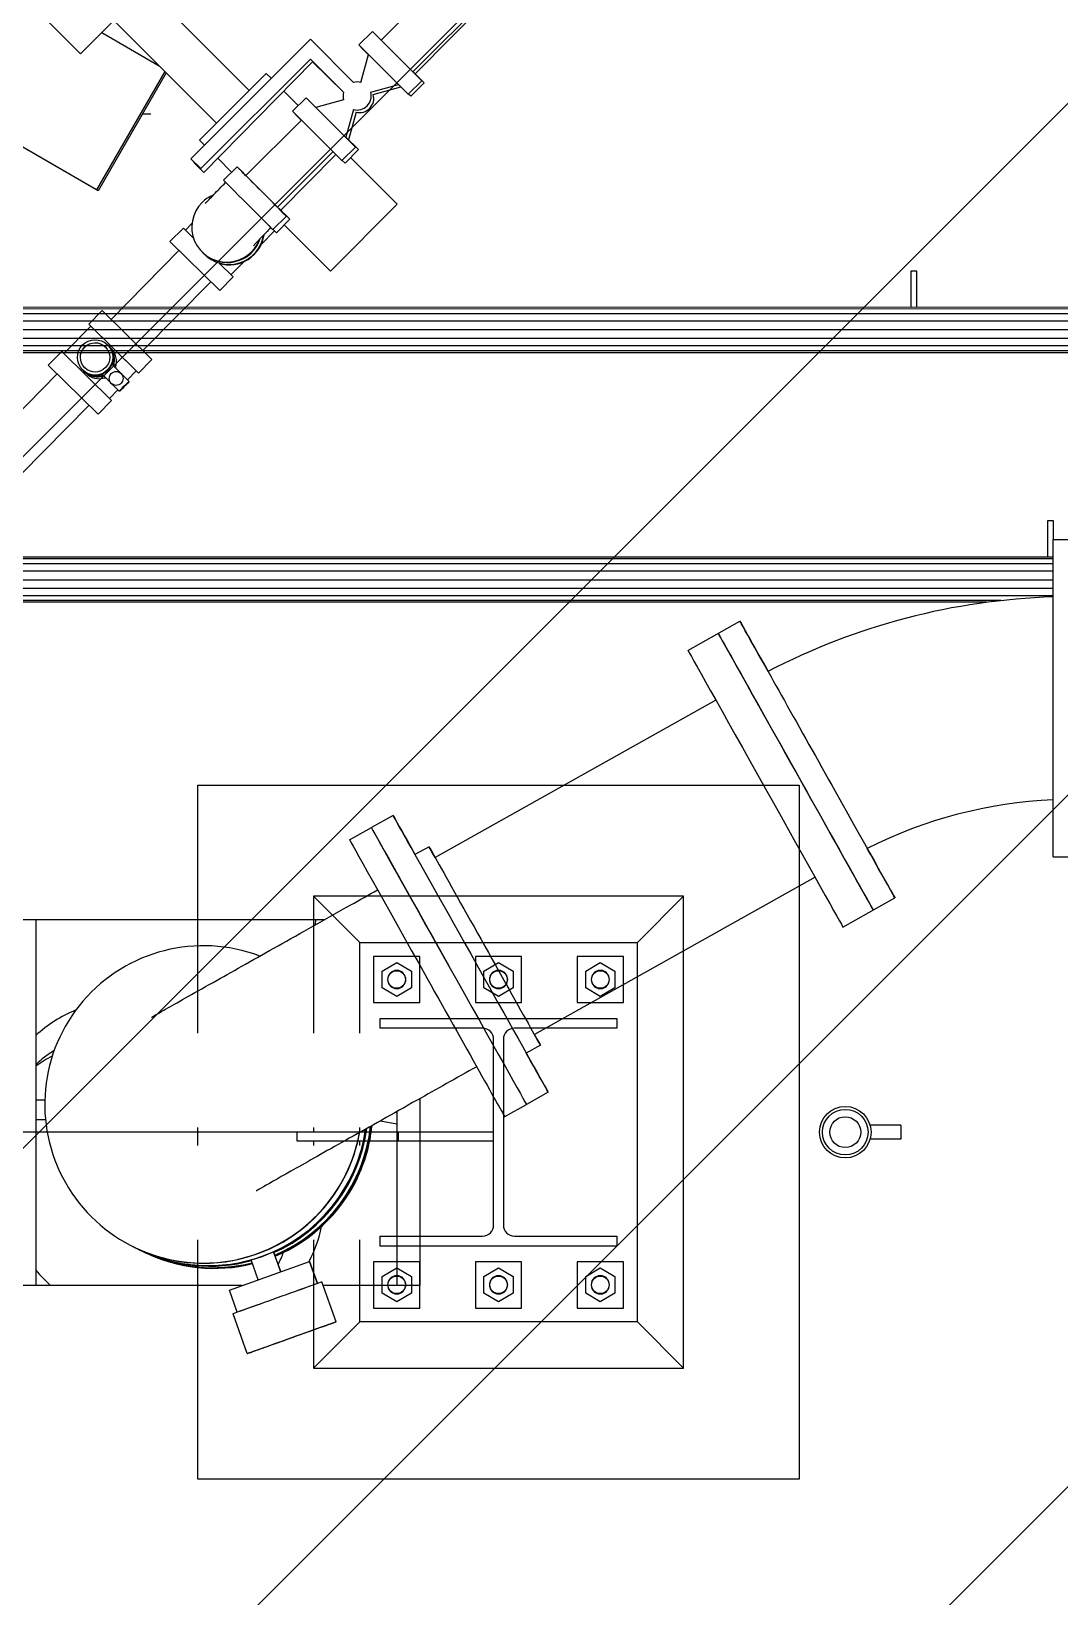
# Model space of a CAD drawing. Header units: metres. Extents: x 0 to 63075, y 0 to 44550.
# Drawn here: x 50982.5 to 51149.4, y 37171.9 to 37426 of the extents above; entities that cross this region are included whole.
import ezdxf

# ---------------------------------------------------------------- set-up
doc = ezdxf.new("R2010")
doc.units = ezdxf.units.M
doc.header["$LTSCALE"] = 75
for name, color, linetype in [('AI-Hatch mob', 7, 'Continuous'), ('GSB', 7, 'Continuous'), ('ML6', 1, 'Continuous'), ('SL1', 8, 'Continuous')]:
    doc.layers.add(name, color=color, linetype=linetype)

# ---------------------------------------------------------------- blocks, each defined once
blk = doc.blocks.new('A$C6bae614f')
at = {"layer": 'SL1'}
for p, q in [((353825.4, 24127.7), (353717.9, 24020.3)), ((354124.8, 24116.6), (354043, 24034.9)), ((353789.3, 24091.7), (353900.3, 23980.7)), ((354158.9, 24082.5), (354077.1, 24000.8)), ((354160.6, 24080.8), (354079.7, 23998.5)), ((353717.9, 24020.3), (353669.4, 24068.8)), ((353754, 24056.3), (353865, 23945.3)), ((353740.9, 24043.2), (353802.9, 24007.4)), ((354018.8, 24029.9), (354033.4, 24044.5)), ((354086.8, 23991.1), (354033.4, 24044.5)), ((353837.3, 23906.8), (353966.4, 24035.9)), ((353966.4, 24035.9), (354012.9, 23989.4)), ((354072.2, 23976.6), (354018.8, 24029.9)), ((354021.1, 24027.2), (354021.3, 24027.4)), ((354029.3, 24019.2), (354021.1, 24027.2)), ((353847.9, 23896.2), (353966.4, 24014.6)), ((353851.3, 23892.1), (353968.8, 24011.5)), ((353966.4, 24014.6), (354002.3, 23978.8)), ((353968.8, 24011.5), (354002.2, 23978.7)), ((354021, 23989.4), (354029.3, 24019.4)), ((353809.1, 24001.2), (353735.2, 23873.3)), ((353810.6, 23999.7), (353737, 23872.2)), ((353918.7, 23999), (353846.6, 23926.9)), ((353924.2, 23993.6), (353918.7, 23999)), ((354072.2, 23976.6), (354086.8, 23991.1)), ((354074.9, 23974.3), (354089.4, 23989)), ((354089.4, 23989), (354077.3, 24000.9)), ((353953.3, 23964.4), (353937.8, 23980)), ((353961.7, 23972.8), (353947.1, 23958.2)), ((353961.7, 23972.8), (354015.1, 23919.5)), ((354002.2, 23970.6), (353972.2, 23962.3)), ((354031.6, 23978.8), (354061.7, 23987.1)), ((354034.4, 23976.2), (354064.1, 23984.6)), ((354074.9, 23974.3), (354072.4, 23976.8)), ((353735.2, 23873.3), (353570.6, 23968.3)), ((353793.9, 23954.9), (353784.7, 23954.9)), ((353947.1, 23958.2), (354000.5, 23904.9)), ((353950.2, 23955.1), (353950, 23955)), ((353950, 23955), (353956.6, 23948.5)), ((354012.9, 23960), (354004.6, 23930)), ((354015.7, 23957.2), (354007.7, 23927.2)), ((353737, 23872.2), (353611.8, 23944.5)), ((353956.7, 23948.6), (353896.7, 23888.6)), ((353852, 23921.5), (353846.6, 23926.9)), ((354004.6, 23930.2), (354018.3, 23916.7)), ((353847.9, 23896.2), (353837.3, 23906.8)), ((353840.6, 23902.7), (353841.1, 23903.1)), ((353881.2, 23892.3), (353866.2, 23907.3)), ((353990.9, 23914.5), (353930.8, 23854.5)), ((353993.9, 23911.4), (353934.6, 23851.1)), ((354015.1, 23919.5), (354000.5, 23904.9)), ((354000.7, 23905.1), (354003.8, 23902)), ((354018.3, 23916.7), (354003.8, 23902)), ((354060.2, 23857.6), (354009.7, 23908.1)), ((353851.3, 23892.1), (353840.6, 23902.7)), ((353872.5, 23883.6), (353887.1, 23898.2)), ((353944.2, 23841.5), (353931, 23854.6)), ((354060.2, 23857.6), (353988, 23785.5)), ((353838.6, 23837.2), (353831.3, 23829.8)), ((353925.9, 23830.3), (353940.4, 23844.8)), ((353929.8, 23826.8), (353944.2, 23841.5)), ((353988, 23785.5), (353938.2, 23835.4)), ((353829.1, 23832), (353814.6, 23817.3)), ((353829.1, 23832), (353840.2, 23821.1)), ((353927.5, 23829.1), (353913.4, 23814.7)), ((353926.1, 23830.5), (353927.5, 23829.1)), ((353929.8, 23826.8), (353926.1, 23830.5)), ((353824.3, 23807.8), (353751, 23733.3)), ((353814.6, 23817.3), (353868.4, 23764.4)), ((353849.6, 23805.9), (353849.9, 23805.6)), ((353852.4, 23803.1), (353852.1, 23803.4)), ((353867.8, 23793.9), (353882.8, 23779.1)), ((353894.7, 23795.7), (353880.6, 23781.4)), ((354615.3, 23785.4), (354615.3, 23746.3)), ((354621.7, 23785.4), (354615.3, 23785.4)), ((354621.7, 23746.3), (354621.7, 23785.4)), ((353858.7, 23773.9), (353785.4, 23699.5)), ((353882.8, 23779.1), (353868.4, 23764.4)), ((360646.2, 23746.1), (353287.2, 23746.3)), ((360646.2, 23744.2), (353287.2, 23744.5)), ((360646.2, 23738.9), (353287.2, 23739.2)), ((353726.8, 23728.2), (353741.3, 23742.9)), ((353795.1, 23689.9), (353741.3, 23742.9)), ((360646.2, 23731), (353287.2, 23731.3)), ((360646.2, 23721.7), (353287.2, 23721.9)), ((353729.1, 23725.9), (353699.9, 23696.3)), ((353780.6, 23675.2), (353726.8, 23728.2)), ((353729.1, 23725.9), (353778.3, 23677.5)), ((360646.2, 23712.3), (353287.2, 23712.6)), ((360646.2, 23704.4), (353287.2, 23704.7)), ((353747.5, 23705.3), (353747.1, 23705.8)), ((353748.7, 23704.2), (353749.1, 23703.8)), ((353751.5, 23701.4), (353751.2, 23701.7)), ((360646.2, 23699.1), (353287.2, 23699.4)), ((353287.2, 23697.5), (360646.2, 23697.3)), ((353697.7, 23698.6), (353683.2, 23683.8)), ((353683.2, 23683.8), (353737, 23630.9)), ((353697.7, 23698.6), (353751.5, 23645.6)), ((353770.4, 23666.1), (353751.9, 23684.7)), ((353780.6, 23675.2), (353795.1, 23689.9)), ((353692.9, 23674.3), (353619.6, 23599.8)), ((353720.8, 23678.2), (353720.4, 23678.6)), ((353721.9, 23677.1), (353722.4, 23676.6)), ((353724.8, 23674.3), (353724.5, 23674.6)), ((353750.7, 23664.7), (353741.3, 23674.1)), ((353761.7, 23674.8), (353765.1, 23671.5)), ((353778.3, 23677.5), (353768.8, 23667.8)), ((353758.3, 23657.1), (353749.2, 23647.9)), ((353751.2, 23664.1), (353754.6, 23660.8)), ((353759.8, 23655.5), (353754.6, 23660.8)), ((353727.3, 23640.5), (353654, 23566)), ((353751.5, 23645.6), (353737, 23630.9)), ((354763, 23515.4), (354763, 23476.3)), ((354769.3, 23515.4), (354763, 23515.4)), ((354769.3, 23495.5), (354769.3, 23515.4)), ((354769, 23152.6), (354769.1, 23495.5)), ((354769.1, 23495.5), (354822.9, 23495.5)), ((354769.1, 23476.3), (353233.2, 23476.3)), ((354769.1, 23474.4), (353233.2, 23474.5)), ((354769.1, 23469.1), (353233.2, 23469.2)), ((354769.1, 23461.2), (353233.2, 23461.3)), ((353233.2, 23451.9), (354769.1, 23451.9)), ((354769.1, 23442.5), (353233.2, 23442.6)), ((354769.1, 23434.6), (353233.2, 23434.7)), ((354712.8, 23429.3), (353233.2, 23429.4)), ((354697.5, 23427.5), (353233.2, 23427.5)), ((354374.3, 23375.6), (354430.4, 23407.1)), ((354404.5, 23321.6), (354101.3, 23151.7)), ((353844.7, 23229.9), (354494.7, 23229.9)), ((353844.7, 22961.9), (353844.7, 23229.9)), ((354494.7, 23229.9), (354494.7, 22479.9)), ((354055.7, 23197.1), (354032.3, 23184)), ((354008.8, 23170.8), (354032.3, 23184)), ((354094.7, 23163.4), (354079.4, 23154.9)), ((354769, 23152.6), (354795.9, 23152.6)), ((354511.7, 23130.5), (354208.4, 22960.5)), ((353969.7, 23109.9), (353969.7, 22961.9)), ((354369.7, 23109.9), (353969.7, 23109.9)), ((353969.7, 23109.9), (354019.7, 23059.9)), ((354319.7, 23059.9), (354369.7, 23109.9)), ((354369.7, 22599.9), (354369.7, 23109.9)), ((354541.9, 23076.5), (354598.1, 23108)), ((353644.7, 23084.9), (353982.2, 23084.9)), ((353669.7, 23084.9), (353669.7, 22689.3)), ((353972, 23084.9), (353971.4, 23078.8)), ((354019.7, 22961.9), (354019.7, 23059.9)), ((354019.7, 23059.9), (354319.7, 23059.9)), ((354319.7, 22649.9), (354319.7, 23059.9)), ((354084.7, 23044.9), (354034.7, 23044.9)), ((354034.7, 23044.9), (354034.7, 22994.9)), ((354084.7, 22994.9), (354084.7, 23044.9)), ((354144.7, 23044.9), (354144.7, 22994.9)), ((354194.7, 23044.9), (354144.7, 23044.9)), ((354194.7, 22994.9), (354194.7, 23044.9)), ((354254.7, 23044.9), (354254.7, 22994.9)), ((354304.7, 23044.9), (354254.7, 23044.9)), ((354304.7, 22994.9), (354304.7, 23044.9)), ((354043.9, 23029), (354059.7, 23038.2)), ((354043.9, 23010.8), (354043.9, 23029)), ((354050.8, 23024.2), (354049.8, 23019.9)), ((354053.5, 23027.7), (354050.8, 23024.2)), ((354057.5, 23029.6), (354053.5, 23027.7)), ((354061.9, 23029.6), (354057.5, 23029.6)), ((354059.7, 23038.2), (354075.5, 23029)), ((354065.9, 23027.7), (354061.9, 23029.6)), ((354068.6, 23024.2), (354065.9, 23027.7)), ((354069.6, 23019.9), (354068.6, 23024.2)), ((354075.5, 23029), (354075.5, 23010.8)), ((354153.9, 23029), (354169.7, 23038.2)), ((354153.9, 23010.8), (354153.9, 23029)), ((354160.8, 23024.2), (354159.8, 23019.9)), ((354163.5, 23027.7), (354160.8, 23024.2)), ((354167.5, 23029.6), (354163.5, 23027.7)), ((354171.9, 23029.6), (354167.5, 23029.6)), ((354169.7, 23038.2), (354185.5, 23029)), ((354175.9, 23027.7), (354171.9, 23029.6)), ((354178.6, 23024.2), (354175.9, 23027.7)), ((354179.6, 23019.9), (354178.6, 23024.2)), ((354185.5, 23029), (354185.5, 23010.8)), ((354263.9, 23029), (354279.7, 23038.2)), ((354263.9, 23010.8), (354263.9, 23029)), ((354270.8, 23024.2), (354269.8, 23019.9)), ((354273.5, 23027.7), (354270.8, 23024.2)), ((354277.5, 23029.6), (354273.5, 23027.7)), ((354281.9, 23029.6), (354277.5, 23029.6)), ((354279.7, 23038.2), (354295.5, 23029)), ((354285.9, 23027.7), (354281.9, 23029.6)), ((354288.6, 23024.2), (354285.9, 23027.7)), ((354289.6, 23019.9), (354288.6, 23024.2)), ((354295.5, 23029), (354295.5, 23010.8)), ((354059.7, 23001.6), (354043.9, 23010.8)), ((354049.8, 23019.9), (354050.8, 23015.6)), ((354050.8, 23015.6), (354053.5, 23012.1)), ((354053.5, 23012.1), (354057.5, 23010.2)), ((354057.5, 23010.2), (354061.9, 23010.2)), ((354075.5, 23010.8), (354059.7, 23001.6)), ((354061.9, 23010.2), (354065.9, 23012.1)), ((354065.9, 23012.1), (354068.6, 23015.6)), ((354068.6, 23015.6), (354069.6, 23019.9)), ((354169.7, 23001.6), (354153.9, 23010.8)), ((354159.8, 23019.9), (354160.8, 23015.6)), ((354160.8, 23015.6), (354163.5, 23012.1)), ((354163.5, 23012.1), (354167.5, 23010.2)), ((354167.5, 23010.2), (354171.9, 23010.2)), ((354185.5, 23010.8), (354169.7, 23001.6)), ((354171.9, 23010.2), (354175.9, 23012.1)), ((354175.9, 23012.1), (354178.6, 23015.6)), ((354178.6, 23015.6), (354179.6, 23019.9)), ((354279.7, 23001.6), (354263.9, 23010.8)), ((354269.8, 23019.9), (354270.8, 23015.6)), ((354270.8, 23015.6), (354273.5, 23012.1)), ((354273.5, 23012.1), (354277.5, 23010.2)), ((354277.5, 23010.2), (354281.9, 23010.2)), ((354295.5, 23010.8), (354279.7, 23001.6)), ((354281.9, 23010.2), (354285.9, 23012.1)), ((354285.9, 23012.1), (354288.6, 23015.6)), ((354288.6, 23015.6), (354289.6, 23019.9)), ((354034.7, 22994.9), (354084.7, 22994.9)), ((354144.7, 22994.9), (354194.7, 22994.9)), ((354254.7, 22994.9), (354304.7, 22994.9)), ((354041.7, 22967.2), (354041.7, 22977.9)), ((354041.7, 22977.9), (354297.7, 22977.9)), ((354297.7, 22977.9), (354297.7, 22967.2)), ((354152.4, 22967.2), (354041.7, 22967.2)), ((354297.7, 22967.2), (354186.9, 22967.2)), ((354164.4, 22754.6), (354164.4, 22955.2)), ((354174.9, 22955.2), (354174.9, 22754.6)), ((354215, 22948.8), (354199.7, 22940.2)), ((353669.7, 22890), (353679.4, 22890)), ((354084.7, 22891.2), (354084.7, 22689.3)), ((354223.4, 22898), (354199.9, 22884.8)), ((354059.7, 22877.1), (354059.7, 22689.3)), ((354176.4, 22871.7), (354199.9, 22884.8)), ((353951.7, 22854.9), (353490.8, 22854.9)), ((353669.7, 22868.7), (353680.1, 22868.7)), ((353844.7, 22840.4), (353844.7, 22859.9)), ((353951.7, 22854.9), (353951.7, 22845.4)), ((354164.4, 22854.9), (353951.7, 22854.9)), ((353969.7, 22859.9), (353969.7, 22854.9)), ((354019.7, 22854.9), (354019.7, 22859.9)), ((354042.1, 22867.3), (354059.7, 22863.9)), ((354061.3, 22854.9), (354061.3, 22845.4)), ((354604.4, 22862.4), (354571.2, 22862.4)), ((354604.4, 22862.4), (354604.4, 22847.4)), ((353951.7, 22845.4), (354164.4, 22845.4)), ((353969.7, 22845.4), (353969.7, 22840.4)), ((354019.7, 22840.4), (354019.7, 22845.4)), ((354604.4, 22847.4), (354571.2, 22847.4)), ((353844.7, 22479.9), (353844.7, 22738.4)), ((353969.7, 22738.4), (353969.7, 22599.9)), ((354019.7, 22649.9), (354019.7, 22738.4)), ((354041.7, 22731.9), (354041.7, 22742.6)), ((354041.7, 22742.6), (354152.4, 22742.6)), ((354186.9, 22742.6), (354297.7, 22742.6)), ((354297.7, 22742.6), (354297.7, 22731.9)), ((353775.3, 22730.9), (353775.4, 22730.9)), ((353775.5, 22730.9), (353775.4, 22730.9)), ((353780.9, 22728.2), (353781, 22728.2)), ((353781, 22728.1), (353781, 22728.2)), ((353781.8, 22727.8), (353781.9, 22727.7)), ((353782, 22727.7), (353781.9, 22727.7)), ((353785.5, 22725.9), (353785.6, 22725.9)), ((353785.7, 22725.9), (353785.6, 22725.9)), ((353786.8, 22725.3), (353786.9, 22725.3)), ((353934.3, 22704.2), (353926.5, 22725.6)), ((353926.5, 22725.6), (353934.2, 22704.1)), ((354297.7, 22731.9), (354041.7, 22731.9)), ((353878.9, 22684.3), (353965.4, 22715.3)), ((353910.1, 22695.5), (353902.4, 22716.9)), ((353965.4, 22715.3), (353973.9, 22691.4)), ((353965.6, 22715.2), (353965.4, 22715.3)), ((353974.1, 22691.4), (353965.6, 22715.2)), ((354034.7, 22714.9), (354034.7, 22664.9)), ((354084.7, 22714.9), (354034.7, 22714.9)), ((354043.9, 22699), (354059.7, 22708.2)), ((354059.7, 22708.2), (354075.5, 22699)), ((354084.7, 22664.9), (354084.7, 22714.9)), ((354144.7, 22714.9), (354144.7, 22664.9)), ((354194.7, 22714.9), (354144.7, 22714.9)), ((354153.9, 22699), (354169.7, 22708.2)), ((354169.7, 22708.2), (354185.5, 22699)), ((354194.7, 22664.9), (354194.7, 22714.9)), ((354254.7, 22714.9), (354254.7, 22664.9)), ((354304.7, 22714.9), (354254.7, 22714.9)), ((354263.9, 22699), (354279.7, 22708.2)), ((354279.7, 22708.2), (354295.5, 22699)), ((354304.7, 22664.9), (354304.7, 22714.9)), ((353892.8, 22689.3), (353644.7, 22689.3)), ((353973.9, 22691.4), (353951.6, 22683.4)), ((353973.9, 22691.4), (353974, 22691.4)), ((353994.3, 22650), (353978.9, 22693.1)), ((354084.7, 22689.3), (353980.2, 22689.3)), ((354043.9, 22680.8), (354043.9, 22699)), ((354050.7, 22694.2), (354049.8, 22689.9)), ((354049.8, 22689.9), (354050.7, 22685.6)), ((354053.5, 22697.7), (354050.7, 22694.2)), ((354050.7, 22685.6), (354053.5, 22682.1)), ((354057.5, 22699.6), (354053.5, 22697.7)), ((354061.9, 22699.6), (354057.5, 22699.6)), ((354065.9, 22697.7), (354061.9, 22699.6)), ((354068.6, 22694.2), (354065.9, 22697.7)), ((354065.9, 22682.1), (354068.6, 22685.6)), ((354069.6, 22689.9), (354068.6, 22694.2)), ((354068.6, 22685.6), (354069.6, 22689.9)), ((354075.5, 22699), (354075.5, 22680.8)), ((354153.9, 22680.8), (354153.9, 22699)), ((354160.7, 22694.2), (354159.8, 22689.9)), ((354159.8, 22689.9), (354160.7, 22685.6)), ((354163.5, 22697.7), (354160.7, 22694.2)), ((354160.7, 22685.6), (354163.5, 22682.1)), ((354167.5, 22699.6), (354163.5, 22697.7)), ((354171.9, 22699.6), (354167.5, 22699.6)), ((354175.9, 22697.7), (354171.9, 22699.6)), ((354178.6, 22694.2), (354175.9, 22697.7)), ((354175.9, 22682.1), (354178.6, 22685.6)), ((354179.6, 22689.9), (354178.6, 22694.2)), ((354178.6, 22685.6), (354179.6, 22689.9)), ((354185.5, 22699), (354185.5, 22680.8)), ((354263.9, 22680.8), (354263.9, 22699)), ((354270.7, 22694.2), (354269.8, 22689.9)), ((354269.8, 22689.9), (354270.7, 22685.6)), ((354273.5, 22697.7), (354270.7, 22694.2)), ((354270.7, 22685.6), (354273.5, 22682.1)), ((354277.5, 22699.6), (354273.5, 22697.7)), ((354281.9, 22699.6), (354277.5, 22699.6)), ((354285.9, 22697.7), (354281.9, 22699.6)), ((354288.6, 22694.2), (354285.9, 22697.7)), ((354285.9, 22682.1), (354288.6, 22685.6)), ((354289.6, 22689.9), (354288.6, 22694.2)), ((354288.6, 22685.6), (354289.6, 22689.9)), ((354295.5, 22699), (354295.5, 22680.8)), ((353887.4, 22660.4), (353878.9, 22684.3)), ((353909.7, 22668.4), (353887.4, 22660.4)), ((354059.7, 22671.6), (354043.9, 22680.8)), ((354053.5, 22682.1), (354057.5, 22680.2)), ((354057.5, 22680.2), (354061.9, 22680.2)), ((354075.5, 22680.8), (354059.7, 22671.6)), ((354061.9, 22680.2), (354065.9, 22682.1)), ((354169.7, 22671.6), (354153.9, 22680.8)), ((354163.5, 22682.1), (354167.5, 22680.2)), ((354167.5, 22680.2), (354171.9, 22680.2)), ((354185.5, 22680.8), (354169.7, 22671.6)), ((354171.9, 22680.2), (354175.9, 22682.1)), ((354279.7, 22671.6), (354263.9, 22680.8)), ((354273.5, 22682.1), (354277.5, 22680.2)), ((354277.5, 22680.2), (354281.9, 22680.2)), ((354295.5, 22680.8), (354279.7, 22671.6)), ((354281.9, 22680.2), (354285.9, 22682.1)), ((353898.2, 22615.6), (353882.8, 22658.6)), ((353887.5, 22660.3), (353887.4, 22660.4)), ((354034.7, 22664.9), (354084.7, 22664.9)), ((354144.7, 22664.9), (354194.7, 22664.9)), ((354254.7, 22664.9), (354304.7, 22664.9)), ((353969.7, 22599.9), (354019.7, 22649.9)), ((354319.7, 22649.9), (354019.7, 22649.9)), ((354319.7, 22649.9), (354369.7, 22599.9)), ((353969.7, 22599.9), (354369.7, 22599.9)), ((354494.7, 22479.9), (353844.7, 22479.9))]:
    blk.add_line(p, q, dxfattribs=at)
for centre, radius in [((354059.7, 23019.9), 9.5), ((354169.7, 23019.9), 9.5), ((354279.7, 23019.9), 9.5), ((354544.4, 22854.9), 27.8), ((354544.4, 22854.9), 24.6), ((354544.4, 22854.9), 16.7), ((354059.7, 22689.9), 9.5), ((354169.7, 22689.9), 9.5), ((354279.7, 22689.9), 9.5)]:
    blk.add_circle(centre, radius, dxfattribs=at)
for centre, radius, start, end in [((355369.8, 25954.9), 1979, 150.4868, 76.2136), ((355369.8, 25954.9), 1915.5, 151.3958, 77.9448), ((354016.9, 23974.7), 15.2, 74.5208, 105.539), ((354016.9, 23974.7), 15.2, 164.4573, 195.4755), ((354016.9, 23974.7), 15.2, 254.5208, 15.4755), ((354019.7, 23972), 15.2, 254.9808, 15.9355), ((354790.9, 22719.2), 714.4, 91.7499, 117.5124), ((354790.9, 22719.2), 495.3, 92.5278, 116.7345), ((354152.4, 22955.2), 12, 359.9981, 89.9961), ((354186.9, 22955.2), 12, 89.9961, 179.9981), ((354152.4, 22754.6), 12, 269.9961, 359.9981), ((354186.9, 22754.6), 12, 179.9981, 269.9961)]:
    blk.add_arc(centre, radius, start, end, dxfattribs=at)
for centre, major_axis, ratio, start_param, end_param in [((353913.8, 23871.5), (26.7, -26.7), 0.000175, 2.264937, 7.159827), ((353913.8, 23871.5), (24.4, -24.4), 0.000175, 2.344128, 7.080633), ((353899.2, 23856.9), (26.7, -26.7), 0.000175, 3.141593, 6.283185), ((353876, 23832.8), (-26.5, -26.9), 0.999761, 4.704362, 8.283059), ((353876, 23832.8), (-26.5, -26.9), 0.999761, 4.316086, 4.704362), ((353876.4, 23832.4), (-26.5, -26.9), 0.999761, 0, 2.028586), ((353878.6, 23830.3), (-26.5, -26.9), 0.999761, 6.242066, 8.474952), ((353878.9, 23829.9), (-26.5, -26.9), 0.999761, 0.479659, 2.212262), ((353734.2, 23691.8), (13.4, 13.6), 0.999228, 4.70436, 6.283185), ((353735.3, 23690.7), (13.4, 13.6), 0.999228, 5.108652, 6.32476), ((353735.8, 23690.2), (13.4, 13.6), 0.999228, 5.108366, 6.283185), ((353737.8, 23688.2), (13.4, 13.6), 0.999228, 5.107021, 6.360309), ((353734.2, 23691.8), (-13.4, -13.6), 0.999228, 0, 1.562768), ((353735.3, 23690.7), (-13.4, -13.6), 0.999228, 6.241611, 7.440936), ((353735.8, 23690.2), (-13.4, -13.6), 0.999228, 0, 1.157465), ((353737.8, 23688.2), (-13.4, -13.6), 0.999228, 6.206061, 7.439303), ((353738.3, 23687.7), (-13.4, -13.6), 0.999228, 1.091655, 1.155832), ((353738.3, 23687.7), (-13.4, -13.6), 0.999228, 1.965142, 2.049938), ((354514.3, 23257.6), (-83.8, 149.6), 0.000045, 5.402895, 9.424859), ((354490.8, 23244.4), (-83.8, 149.6), 0.000045, 0, 3.141593), ((354490.8, 23244.4), (-83.8, 149.6), 0.000045, 0, 1.570796), ((354458.1, 23226.1), (-83.8, 149.6), 0.000045, 0, 1.570796), ((354490.8, 23244.4), (83.8, -149.6), 0.000045, 4.712389, 6.283185), ((354458.1, 23226.1), (83.8, -149.6), 0.000045, 4.712389, 6.283185), ((354139.6, 23047.6), (-83.8, 149.6), 0.000045, 5.512782, 7.853982), ((354116.1, 23034.4), (-83.8, 149.6), 0.000477, 6.282417, 7.851547), ((354116.1, 23034.4), (-83.8, 149.6), 0.000045, 0, 1.570796), ((354092.6, 23021.2), (-83.8, 149.6), 0.000477, 0, 1.568362), ((354154.8, 23056.1), (-60.2, 107.3), 0.000045, 5.810341, 7.853982), ((354514.3, 23257.6), (83.8, -149.6), 0.000045, 0.000081, 0.874059), ((353850.8, 22884.9), (75.4, 154), 0.999996, 0.092917, 4.989986), ((354139.6, 23047.6), (83.8, -149.6), 0.000045, 4.712389, 7.053589), ((354154.8, 23056.1), (60.2, -107.3), 0.000045, 4.712389, 6.756029), ((354116.1, 23034.4), (83.8, -149.6), 0.000045, 4.712389, 6.282417), ((354092.6, 23021.2), (83.8, -149.6), 0.000477, 4.709954, 6.283185), ((353804.7, 22820.4), (-137.4, 136.5), 0.81671, 5.940548, 6.262344), ((353789.6, 22805.2), (-121.6, 120.9), 0.81671, 6.087771, 6.266067), ((353778.6, 22794.2), (-121.6, 120.9), 0.81671, 6.016024, 6.163466), ((353856.3, 22882.2), (75.4, 154), 0.999996, 3.941652, 5.028017), ((353856.4, 22882.1), (75.4, 154), 0.999996, 3.941652, 5.028498), ((353856.4, 22882.1), (-75.4, -154), 0.999996, 0.800059, 1.886963), ((353856.5, 22882.1), (-75.4, -154), 0.999996, 0.800059, 1.887444), ((353857.4, 22881.6), (-75.4, -154), 0.999996, 0.872377, 1.893742), ((353857.3, 22881.7), (-75.4, -154), 0.999996, 0.872701, 1.893263), ((353857.3, 22881.7), (75.4, 154), 0.999996, 4.014332, 5.034799), ((353857.3, 22881.7), (75.4, 154), 0.999996, 4.014657, 5.03432), ((353861, 22879.9), (75.4, 154), 0.999996, 3.997793, 5.059012), ((353861.2, 22879.8), (-75.4, -154), 0.999996, 0.855425, 1.918544), ((353861.1, 22879.9), (-75.4, -154), 0.999996, 0.855876, 1.91789), ((353861.1, 22879.9), (75.4, 154), 0.999996, 3.997469, 5.059482), ((353850.8, 22884.9), (-75.4, -154), 0.999996, 1.570796, 1.848889), ((353850.9, 22884.8), (-75.4, -154), 0.999996, 1.570796, 1.84958), ((353862.3, 22879.3), (75.4, 154), 0.999996, 4.712389, 5.067561), ((353862.4, 22879.2), (75.4, 154), 0.999996, 4.712389, 5.068029), ((353850.8, 22884.9), (-75.4, -154), 0.999996, 0, 1.570796), ((353850.9, 22884.8), (-75.4, -154), 0.999996, 0, 1.570796), ((353862.4, 22879.2), (75.4, 154), 0.999996, 3.991563, 4.712389), ((353862.3, 22879.3), (75.4, 154), 0.999996, 3.991887, 4.712389), ((353804.7, 22820.4), (137.4, -136.5), 0.81671, 0.245252, 0.492049), ((353856.3, 22882.2), (-75.4, -154), 0.999996, 6.265669, 7.083244), ((353856.4, 22882.1), (-75.4, -154), 0.999996, 0, 0.800059), ((353856.4, 22882.1), (-75.4, -154), 0.999996, 6.283158, 7.083244), ((353856.5, 22882.1), (-75.4, -154), 0.999996, 0, 0.800059), ((353857.3, 22881.7), (-75.4, -154), 0.999996, 6.28063, 7.006669), ((353857.3, 22881.7), (-75.4, -154), 0.999996, 6.283158, 7.006305), ((353857.3, 22881.7), (-75.4, -154), 0.999996, 0, 0.723159), ((353857.4, 22881.6), (-75.4, -154), 0.999996, 0, 0.722796), ((353861, 22879.9), (-75.4, -154), 0.999996, 6.271599, 6.989779), ((353861.1, 22879.9), (-75.4, -154), 0.999996, 0, 0.706269), ((353861.2, 22879.8), (-75.4, -154), 0.999996, 0, 0.705816), ((353862.3, 22879.3), (-75.4, -154), 0.999996, 6.279508, 6.983854), ((353862.4, 22879.2), (-75.4, -154), 0.999996, 0, 0.700343), ((353778.6, 22794.2), (121.6, -120.9), 0.81671, 0.388614, 0.398098), ((353789.6, 22805.2), (121.6, -120.9), 0.81671, 0.24422, 0.345389), ((353778.6, 22794.2), (-121.6, 120.9), 0.81671, 1.483216, 1.617718), ((353930.8, 22675.8), (48.1, 17.2), 0.002122, 6.283185, 7.856043), ((353930.8, 22675.8), (-48.1, -17.2), 0.002122, 4.71445, 6.283185)]:
    blk.add_ellipse(centre, major_axis=major_axis, ratio=ratio, start_param=start_param, end_param=end_param, dxfattribs=at)
for centre, major_axis, ratio in [((353733.7, 23692.2), (-13.4, -13.6), 0.999228), ((353733.7, 23692.2), (-11.1, -11.3), 0.999228), ((353756.5, 23669.4), (5.26, 5.35), 0.999228), ((353765.1, 23660.8), (-5.3, -5.3), 0.039291), ((353946.2, 22632.8), (-48.1, -17.2), 0.002122)]:
    blk.add_ellipse(centre, major_axis=major_axis, ratio=ratio, dxfattribs=at)
for points, knots in [([(353853, 23858.5), (353855.3, 23861), (353858.4, 23864.3), (353862.2, 23868.3), (353865.8, 23872.1), (353870.2, 23876.6), (353874.8, 23881.3)], [0.06513973, 0.06513973, 0.06513973, 0.06513973, 0.08820136, 0.08820136, 0.08820136, 0.1096506, 0.1096506, 0.1096506, 0.1096506]), ([(353923.7, 23832.4), (353920.9, 23829.7), (353918.3, 23827), (353916, 23824.6), (353913, 23821.4), (353910.3, 23818.6), (353908.2, 23816.4), (353907.2, 23815.3), (353906.3, 23814.4), (353905.6, 23813.6), (353905.3, 23813.3), (353905, 23813), (353904.8, 23812.7)], [0.0211152, 0.0211152, 0.0211152, 0.0211152, 0.0337867, 0.0337867, 0.0337867, 0.05033783, 0.05033783, 0.05033783, 0.05816622, 0.05816622, 0.05816622, 0.06158592, 0.06158592, 0.06158592, 0.06158592]), ([(353794.6, 22978.9), (353794.8, 22979.1), (353795, 22979.2), (353795.2, 22979.3), (353796.4, 22980), (353797.4, 22980.6), (353798.4, 22981.2), (353801.7, 22983.1), (353806.1, 22985.6), (353812.2, 22989.1), (353824, 22995.8), (353842.4, 23006.2), (353865.5, 23019.2), (353884.4, 23029.9), (353906.9, 23042.6), (353931.4, 23056.3), (353955.8, 23070), (353982.6, 23085.1), (354010, 23100.5), (354019.6, 23105.9), (354029.3, 23111.3), (354039, 23116.8)], [0.2435356, 0.2435356, 0.2435356, 0.2435356, 0.2463472, 0.2463472, 0.2463472, 0.2665111, 0.2665111, 0.2665111, 0.3271573, 0.3271573, 0.3271573, 0.4445946, 0.4445946, 0.4445946, 0.5409032, 0.5409032, 0.5409032, 0.636736, 0.636736, 0.636736, 0.6702125, 0.6702125, 0.6702125, 0.6702125]), ([(354146.1, 22925.6), (354124.2, 22913.4), (354102.5, 22901.2), (354081.8, 22889.6), (354055.6, 22874.8), (354030.5, 22860.7), (354008.4, 22848.3), (353986.3, 22835.9), (353966.7, 22824.8), (353951, 22815.9), (353935.4, 22807.1), (353923.2, 22800.2), (353915.7, 22795.9), (353912.1, 22793.9), (353909.4, 22792.3), (353908.4, 22791.7), (353908.1, 22791.5), (353907.9, 22791.4), (353907.9, 22791.4)], [0.0219418, 0.0219418, 0.0219418, 0.0219418, 0.0969978, 0.0969978, 0.0969978, 0.1922347, 0.1922347, 0.1922347, 0.2874639, 0.2874639, 0.2874639, 0.3824194, 0.3824194, 0.3824194, 0.4283953, 0.4283953, 0.4283953, 0.4391418, 0.4391418, 0.4391418, 0.4391418])]:
    blk.add_open_spline(points, degree=3, knots=knots, dxfattribs=at)
blk = doc.blocks.new('zw$15D4')
at = {"layer": 'ML6', "xscale": 0.2502808837766805, "yscale": 0.2502808837766805, "zscale": 0.2502808837766805}
blk.add_blockref('A$C6bae614f', (-85544.74, -3177.34), dxfattribs=at)

msp = doc.modelspace()

# ---------------------------------------------------------------- hatches: boundary and pattern name
at = {"layer": 'AI-Hatch mob'}
h = msp.add_hatch(dxfattribs=at)
h.set_pattern_fill('ANSI31', color=256, scale=25)
h.set_pattern_definition([(45, (-13824.83, -59.206), (-56.1266, 56.1266), [])])
h.paths.add_polyline_path([(51608.33, 38156.14), (50798.42, 38156.14), (50798.42, 36564.59), (51608.33, 36564.59)])

# ---------------------------------------------------------------- block references
at = {"layer": 'GSB', "xscale": 0.6000000000000068, "yscale": 0.6000000000000068, "zscale": 0.6000000000000068}
msp.add_blockref('zw$15D4', (49200, 35721.63), dxfattribs=at)

doc.saveas('drawing.dxf')
